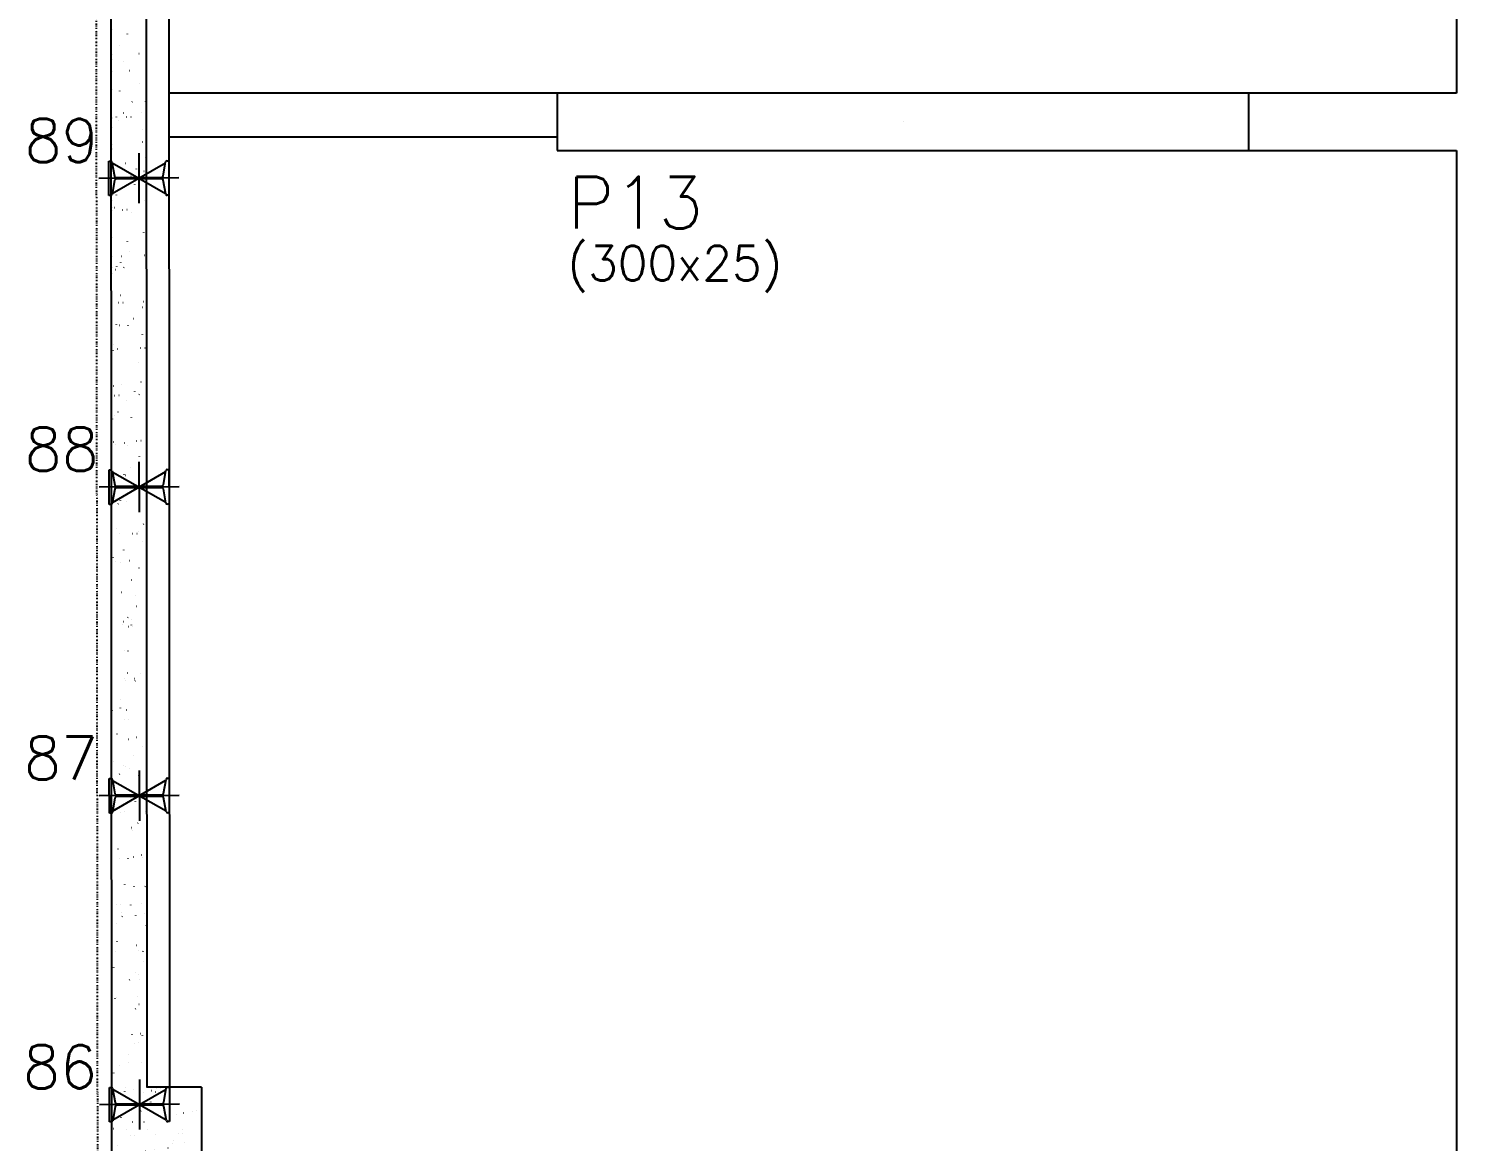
# Model space of a CAD drawing. Extents: x -40810 to 33675, y -2018 to 21213.
# Drawn here: x 23419 to 24039, y 139 to 622 of the extents above; entities that cross this region are included whole.
import ezdxf

# ---------------------------------------------------------------- set-up
doc = ezdxf.new("R2010")
doc.units = 0
doc.linetypes.add('ESTILO_TQS_0003', pattern=[1.5, 0.5, -0.4, 0.1, -0.5])
doc.layers.get('0').update_dxf_attribs({"color": 1, "lineweight": 9})
for name, color, linetype in [('1', 5, 'Continuous'), ('12', 3, 'Continuous'), ('19', 5, 'Continuous'), ('24', 5, 'ESTILO_TQS_0003'), ('242', 3, 'Continuous'), ('3', 2, 'Continuous'), ('49', 20, 'Continuous'), ('51', 6, 'Continuous'), ('52', 21, 'Continuous'), ('9', 3, 'Continuous')]:
    doc.layers.add(name, color=color, linetype=linetype)
doc.styles.get("Standard").update_dxf_attribs({"font": 'romans.shx', "width": 0.8})

# ---------------------------------------------------------------- blocks, each defined once
blk = doc.blocks.new('_H9EFD498501-008')
for p, q in [((191.437375, 685.660658), (191.437375, 685.660658)), ((191.437375, 681.891596), (191.437375, 681.891596)), ((191.437375, 681.891596), (191.437375, 681.891596)), ((191.437375, 681.891596), (191.437375, 681.891596)), ((191.664508, 685.670575), (191.739437, 685.673847)), ((196.880736, 685.103059), (196.890525, 685.177417)), ((200.506085, 686.056607), (200.581014, 686.059878)), ((204.868099, 684.869116), (204.941321, 684.885349)), ((208.529209, 685.680765), (208.602431, 685.696997)), ((210.1554, 685.013815), (210.201057, 685.073316)), ((210.621448, 686.498253), (210.696377, 686.501525)), ((212.494664, 686.580039), (212.569592, 686.583311)), ((221.33624, 686.966071), (221.411169, 686.969342)), ((203.900377, 676.862109), (203.946034, 676.921611)), ((208.14405, 680.617023), (208.153839, 680.691381)), ((219.304574, 675.350224), (219.314364, 675.424582)), ((222.431203, 675.872205), (222.504425, 675.888438)), ((226.092313, 676.683853), (226.165535, 676.700086)), ((228.132336, 676.816124), (228.177993, 676.875626)), ((191.437375, 669.001039), (191.437375, 669.001039)), ((192.043989, 669.135522), (192.117211, 669.151755)), ((195.392737, 673.800587), (195.402526, 673.874946)), ((197.759496, 668.859157), (197.805153, 668.918659)), ((200.156494, 671.982986), (200.202151, 672.042488)), ((205.223985, 672.057456), (205.297208, 672.073689)), ((191.437375, 665.556524), (191.437375, 665.556524)), ((191.437375, 665.556524), (191.437375, 665.556524)), ((191.437375, 665.556524), (191.437375, 665.556524)), ((199.333632, 665.901282), (199.408561, 665.904553)), ((201.206847, 665.983068), (201.281776, 665.98634)), ((206.553262, 668.533789), (206.563051, 668.608147)), ((210.048424, 666.3691), (210.123353, 666.372371)), ((217.640365, 662.709302), (217.650155, 662.78366)), ((218.13343, 663.785296), (218.179087, 663.844797)), ((220.163787, 666.810746), (220.238716, 666.814017)), ((221.877313, 668.664419), (221.92297, 668.72392)), ((222.037003, 666.892532), (222.111932, 666.895804)), ((222.787089, 663.060545), (222.860311, 663.076778)), ((191.437375, 660.62001), (191.437375, 660.62001)), ((191.504472, 660.707452), (191.550129, 660.766953)), ((193.801949, 661.717353), (193.811738, 661.791712)), ((205.945983, 659.326962), (206.019205, 659.343195)), ((209.607093, 660.13861), (209.680315, 660.154843)), ((215.736432, 660.661467), (215.782089, 660.720968)), ((228.903679, 658.223266), (228.913469, 658.297624)), ((191.437375, 656.110481), (191.437375, 656.110481)), ((191.437375, 656.110481), (191.437375, 656.110481)), ((191.437375, 656.110481), (191.437375, 656.110481)), ((204.889053, 655.892867), (204.898842, 655.967225)), ((209.481408, 652.509761), (209.527065, 652.569263)), ((216.152367, 651.40683), (216.162156, 651.481189)), ((223.509087, 650.33005), (223.582309, 650.346283)), ((227.170197, 651.141699), (227.243419, 651.157932)), ((191.437375, 645.452389), (191.437375, 645.452389)), ((191.437375, 645.452389), (191.437375, 645.452389)), ((192.13774, 649.076431), (192.147529, 649.15079)), ((198.760608, 645.772128), (198.835537, 645.7754)), ((203.340527, 644.50681), (203.386184, 644.566311)), ((203.401054, 644.590395), (203.410843, 644.664753)), ((205.737525, 647.630638), (205.783182, 647.69014)), ((206.30187, 646.515302), (206.375092, 646.531535)), ((208.875971, 646.213775), (208.9509, 646.217046)), ((210.749187, 646.295561), (210.824115, 646.298832)), ((219.590763, 646.681592), (219.665692, 646.684864)), ((227.312891, 646.140031), (227.322681, 646.21439)), ((227.458344, 644.312071), (227.504001, 644.371572)), ((229.706127, 647.123239), (229.781055, 647.12651)), ((191.437375, 643.756634), (191.437375, 643.756634)), ((191.437375, 643.219923), (191.437375, 643.219923)), ((193.121873, 643.593367), (193.195096, 643.6096)), ((214.561579, 639.323596), (214.571368, 639.397954)), ((223.714461, 639.432948), (223.760118, 639.492449)), ((197.085503, 636.355104), (197.13116, 636.414605)), ((201.810266, 632.507161), (201.820056, 632.581519)), ((207.023867, 633.784808), (207.097089, 633.801041)), ((210.684977, 634.596456), (210.758199, 634.612689)), ((221.317463, 636.309119), (221.36312, 636.36862)), ((223.864973, 637.518391), (223.938195, 637.534624)), ((225.648682, 633.499109), (225.658472, 633.573468)), ((191.437375, 630.329366), (191.437375, 630.329366)), ((191.437375, 630.329366), (191.437375, 630.329366)), ((191.437375, 630.329366), (191.437375, 630.329366)), ((191.437375, 628.99432), (191.437375, 628.99432)), ((191.437375, 628.99432), (191.437375, 628.99432)), ((191.437375, 628.99432), (191.437375, 628.99432)), ((193.341621, 631.475981), (193.387278, 631.535482)), ((197.588155, 625.616803), (197.663084, 625.620075)), ((199.46137, 625.69859), (199.536299, 625.701861)), ((208.302947, 626.084621), (208.377876, 626.087893)), ((212.89737, 626.682674), (212.907159, 626.757033)), ((215.062439, 628.157413), (215.108096, 628.216915)), ((218.41831, 626.526267), (218.493239, 626.529539)), ((220.291526, 626.608054), (220.366454, 626.611325)), ((228.248081, 625.599545), (228.321303, 625.615778)), ((229.133103, 626.994085), (229.208031, 626.997357)), ((191.437375, 625.348254), (191.437375, 625.348254)), ((191.437375, 625.348254), (191.437375, 625.348254)), ((191.437375, 625.348254), (191.437375, 625.348254)), ((200.146057, 619.866239), (200.155847, 619.940597)), ((207.379754, 620.973148), (207.452976, 620.989381)), ((208.921558, 620.154462), (208.967216, 620.213963)), ((211.318557, 623.27829), (211.364214, 623.337792)), ((224.160684, 622.196638), (224.170473, 622.270996)), ((224.586971, 624.787896), (224.660193, 624.804129)), ((191.437375, 617.438808), (191.437375, 617.438808)), ((194.199758, 618.051213), (194.27298, 618.067446)), ((211.409371, 615.380203), (211.419161, 615.454561)), ((229.295492, 615.0806), (229.34115, 615.140101)), ((198.658059, 608.563767), (198.667848, 608.638126)), ((198.922652, 607.123633), (198.968309, 607.183134)), ((202.666535, 612.002756), (202.712192, 612.062257)), ((208.101751, 608.242653), (208.174973, 608.258886)), ((211.762861, 609.054302), (211.836083, 609.070535)), ((222.569896, 610.113404), (222.579685, 610.187762)), ((224.942857, 611.976237), (225.01608, 611.99247)), ((226.898494, 611.956771), (226.944151, 612.016272)), ((191.437375, 605.24412), (191.437375, 605.24412)), ((191.437375, 605.24412), (191.437375, 605.24412)), ((191.437375, 604.54825), (191.437375, 604.54825)), ((191.437375, 604.54825), (191.437375, 604.54825)), ((191.437375, 604.54825), (191.437375, 604.54825)), ((196.525654, 603.999804), (196.571311, 604.059306)), ((197.015131, 605.48765), (197.09006, 605.490921)), ((207.130494, 605.929296), (207.205423, 605.932567)), ((209.00371, 606.011082), (209.078638, 606.014354)), ((209.818583, 603.296968), (209.828373, 603.371327)), ((217.845286, 606.397114), (217.920215, 606.400385)), ((220.643471, 603.805065), (220.689128, 603.864567)), ((227.96065, 606.83876), (228.035578, 606.842032)), ((229.833865, 606.920547), (229.908794, 606.923818)), ((191.437375, 597.368631), (191.437375, 597.368631)), ((191.437375, 597.368631), (191.437375, 597.368631)), ((197.067271, 596.480533), (197.07706, 596.554892)), ((208.457638, 595.430994), (208.53086, 595.447227)), ((214.50259, 595.802114), (214.548247, 595.861615)), ((216.899588, 598.925942), (216.945245, 598.985444)), ((220.905687, 597.472482), (220.915476, 597.54684)), ((225.664855, 599.245742), (225.738077, 599.261975)), ((229.325965, 600.057391), (229.399187, 600.073624)), ((191.437375, 591.657692), (191.437375, 591.657692)), ((191.437375, 591.657692), (191.437375, 591.657692)), ((191.437375, 591.657692), (191.437375, 591.657692)), ((191.616532, 591.69741), (191.689754, 591.713643)), ((195.277642, 592.509059), (195.350864, 592.525292)), ((208.154374, 590.656047), (208.164164, 590.730405)), ((191.437375, 585.139985), (191.437375, 585.139985)), ((191.437375, 585.139985), (191.437375, 585.139985)), ((191.437375, 585.139985), (191.437375, 585.139985)), ((195.403062, 583.839611), (195.412851, 583.91397)), ((195.842678, 585.332325), (195.917607, 585.335596)), ((197.715893, 585.414111), (197.790822, 585.417382)), ((204.503683, 582.771285), (204.54934, 582.830786)), ((206.55747, 585.800143), (206.632399, 585.803414)), ((208.247566, 587.650408), (208.293223, 587.709909)), ((209.179635, 582.700499), (209.252858, 582.716732)), ((212.840745, 583.512148), (212.913968, 583.528381)), ((216.672833, 586.241789), (216.747762, 586.24506)), ((218.546049, 586.323575), (218.620977, 586.326847)), ((219.417688, 586.17001), (219.427478, 586.244369)), ((226.020742, 586.434082), (226.093964, 586.450315)), ((227.387626, 586.709607), (227.462554, 586.712878)), ((191.437375, 578.767135), (191.437375, 578.767135)), ((191.437375, 578.767135), (191.437375, 578.767135)), ((191.972418, 578.885751), (192.045641, 578.901984)), ((202.106685, 579.647456), (202.152342, 579.706958)), ((206.666376, 579.353575), (206.676165, 579.427933)), ((226.224502, 579.452717), (226.270159, 579.512219)), ((193.915063, 572.53714), (193.924852, 572.611498)), ((195.851661, 571.495751), (195.897319, 571.555252)), ((209.535522, 569.88884), (209.608744, 569.905073)), ((217.8269, 574.086776), (217.83669, 574.161134)), ((220.083621, 571.449766), (220.129278, 571.509267)), ((222.480619, 574.573594), (222.526276, 574.633096)), ((226.742739, 573.703588), (226.815961, 573.719821)), ((191.437375, 565.876577), (191.437375, 565.876577)), ((191.437375, 565.876577), (191.437375, 565.876577)), ((191.437375, 565.876577), (191.437375, 565.876577)), ((191.437375, 565.742941), (191.437375, 565.742941)), ((191.437375, 565.742941), (191.437375, 565.742941)), ((191.437375, 565.742941), (191.437375, 565.742941)), ((191.437375, 565.03585), (191.437375, 565.03585)), ((191.437375, 565.03585), (191.437375, 565.03585)), ((192.107779, 566.616628), (192.153436, 566.676129)), ((192.694416, 566.155256), (192.767638, 566.171489)), ((195.269654, 565.203171), (195.344583, 565.206443)), ((196.355526, 566.966905), (196.428748, 566.983138)), ((205.075588, 567.270341), (205.085377, 567.344699)), ((205.385017, 565.644817), (205.459946, 565.648089)), ((207.258233, 565.726604), (207.333161, 565.729875)), ((216.099809, 566.112635), (216.174738, 566.115907)), ((226.215173, 566.554282), (226.290101, 566.557553)), ((228.088388, 566.636068), (228.163317, 566.63934)), ((228.914004, 568.262289), (228.923793, 568.336648)), ((192.324275, 560.453906), (192.334065, 560.528264)), ((210.084715, 558.418937), (210.130372, 558.478438)), ((213.828597, 563.29806), (213.874254, 563.357562)), ((213.91863, 557.969993), (213.991852, 557.986226)), ((216.162691, 561.445854), (216.172481, 561.520212)), ((227.098626, 560.891928), (227.171848, 560.908161)), ((191.437375, 553.717234), (191.437375, 553.717234)), ((191.437375, 553.717234), (191.437375, 553.717234)), ((191.437375, 552.986019), (191.437375, 552.986019)), ((191.437375, 552.986019), (191.437375, 552.986019)), ((193.050302, 553.343597), (193.123525, 553.35983)), ((203.411379, 554.629419), (203.421168, 554.703777)), ((207.687716, 555.295108), (207.733374, 555.35461)), ((210.25752, 557.158345), (210.330742, 557.174578)), ((227.426005, 556.959818), (227.435795, 557.034176)), ((194.097201, 545.047846), (194.17213, 545.051118)), ((195.970416, 545.129632), (196.045345, 545.132904)), ((201.432693, 547.143403), (201.47835, 547.202904)), ((204.811993, 545.515664), (204.886922, 545.518935)), ((214.674693, 550.143383), (214.684482, 550.217741)), ((214.927356, 545.95731), (215.002285, 545.960582)), ((216.800572, 546.039097), (216.8755, 546.042368)), ((225.642149, 546.425128), (225.717077, 546.4284)), ((225.664652, 547.097418), (225.710309, 547.156919)), ((227.820623, 548.161434), (227.893845, 548.177667)), ((228.061651, 550.221246), (228.107308, 550.280748)), ((191.437375, 544.931716), (191.437375, 544.931716)), ((191.437375, 544.931716), (191.437375, 544.931716)), ((191.437375, 544.931716), (191.437375, 544.931716)), ((191.437375, 540.095462), (191.437375, 540.095462)), ((191.437375, 540.095462), (191.437375, 540.095462)), ((191.437375, 540.095462), (191.437375, 540.095462)), ((193.7723, 540.613102), (193.845522, 540.629335)), ((195.291812, 539.140451), (195.337469, 539.199952)), ((197.43341, 541.424751), (197.506632, 541.440984)), ((197.68881, 542.26428), (197.734467, 542.323781)), ((201.92338, 543.326947), (201.93317, 543.401306)), ((210.613406, 544.346685), (210.686628, 544.362918)), ((219.409629, 538.945712), (219.455286, 539.005214)), ((225.835217, 544.876584), (225.845007, 544.950942)), ((191.437375, 534.117251), (191.437375, 534.117251)), ((191.437375, 534.117251), (191.437375, 534.117251)), ((213.083905, 538.060148), (213.093694, 538.134507)), ((215.665746, 534.066589), (215.711403, 534.126091)), ((228.17651, 535.349774), (228.249732, 535.366007)), ((191.437375, 527.204904), (191.437375, 527.204904)), ((191.437375, 527.204904), (191.437375, 527.204904)), ((194.128187, 527.801443), (194.201409, 527.817675)), ((200.332592, 531.243713), (200.342382, 531.318072)), ((211.335404, 531.616191), (211.408626, 531.632424)), ((213.268748, 530.94276), (213.314405, 531.002262)), ((214.996514, 532.427839), (215.069736, 532.444072)), ((224.171008, 532.235662), (224.180798, 532.31002)), ((191.437375, 524.827581), (191.437375, 524.827581)), ((191.437375, 524.827581), (191.437375, 524.827581)), ((193.524177, 524.918693), (193.599106, 524.921964)), ((203.63954, 525.360339), (203.714469, 525.36361)), ((205.512756, 525.442125), (205.587684, 525.445397)), ((207.013724, 522.791055), (207.059381, 522.850556)), ((211.419696, 525.419226), (211.429485, 525.493585)), ((214.354332, 525.828157), (214.429261, 525.831428)), ((222.68301, 520.93319), (222.692799, 521.007549)), ((224.469696, 526.269803), (224.544624, 526.273075)), ((226.342911, 526.35159), (226.41784, 526.354861)), ((228.898507, 522.619279), (228.97173, 522.635512)), ((191.437375, 514.314346), (191.437375, 514.314346)), ((191.437375, 514.314346), (191.437375, 514.314346)), ((191.437375, 514.314346), (191.437375, 514.314346)), ((194.850184, 515.070948), (194.923406, 515.087181)), ((198.511294, 515.882596), (198.584516, 515.898829)), ((198.668383, 518.602791), (198.678173, 518.67715)), ((200.872843, 514.788103), (200.9185, 514.847604)), ((203.269841, 517.911932), (203.315498, 517.971433)), ((209.931697, 514.116755), (209.941487, 514.191113)), ((211.69129, 518.804531), (211.764513, 518.820764)), ((224.99066, 514.593364), (225.036317, 514.652866)), ((221.092222, 508.849956), (221.102011, 508.924314)), ((221.246777, 509.714241), (221.292434, 509.773743)), ((229.254394, 509.80762), (229.327616, 509.823853)), ((191.437375, 504.723446), (191.437375, 504.723446)), ((191.437375, 504.723446), (191.437375, 504.723446)), ((191.437375, 504.723446), (191.437375, 504.723446)), ((191.437375, 502.491562), (191.437375, 502.491562)), ((192.351724, 504.763368), (192.426653, 504.766639)), ((194.224939, 504.845154), (194.299868, 504.848425)), ((194.61782, 506.636397), (194.663477, 506.695899)), ((195.206071, 502.259288), (195.279293, 502.275521)), ((197.180385, 507.30032), (197.190174, 507.374678)), ((203.066516, 505.231186), (203.141445, 505.234457)), ((208.340909, 502.033521), (208.350699, 502.107879)), ((212.413288, 506.074036), (212.48651, 506.090269)), ((213.181879, 505.672832), (213.256808, 505.676103)), ((215.055095, 505.754618), (215.130023, 505.75789)), ((216.074398, 506.885685), (216.14762, 506.901918)), ((218.849779, 506.590412), (218.895436, 506.649914)), ((223.896672, 506.14065), (223.9716, 506.143921)), ((191.437375, 501.423789), (191.437375, 501.423789)), ((191.437375, 501.423789), (191.437375, 501.423789)), ((212.594755, 498.438707), (212.640413, 498.498208)), ((219.428013, 496.209034), (219.437802, 496.283392)), ((229.976392, 497.077125), (230.049614, 497.093358)), ((195.589597, 495.217086), (195.599386, 495.291444)), ((195.928068, 489.528794), (196.001291, 489.545027)), ((199.589178, 490.340442), (199.662401, 490.356675)), ((206.453875, 490.435755), (206.499532, 490.495256)), ((206.6767, 489.392599), (206.68649, 489.466957)), ((208.850873, 493.559584), (208.89653, 493.619085)), ((212.769174, 493.262377), (212.842397, 493.27861)), ((191.437375, 488.533231), (191.437375, 488.533231)), ((191.437375, 488.533231), (191.437375, 488.533231)), ((191.437375, 488.533231), (191.437375, 488.533231)), ((191.437375, 484.619312), (191.437375, 484.619312)), ((191.437375, 484.619312), (191.437375, 484.619312)), ((191.7787, 484.634214), (191.853628, 484.637486)), ((201.894063, 485.07586), (201.968992, 485.079132)), ((203.767279, 485.157647), (203.842207, 485.160918)), ((212.608855, 485.543678), (212.683784, 485.54695)), ((217.940014, 484.906563), (217.949804, 484.980921)), ((222.724219, 485.985325), (222.799147, 485.988596)), ((224.597434, 486.067111), (224.672363, 486.070382)), ((226.827809, 485.361893), (226.873466, 485.421395)), ((193.925388, 482.576164), (193.935177, 482.650522)), ((196.454968, 477.404926), (196.500625, 477.464428)), ((200.198851, 482.284049), (200.244508, 482.343551)), ((205.188702, 478.090127), (205.198491, 478.164486)), ((213.491172, 480.531882), (213.564394, 480.548115)), ((217.152282, 481.343531), (217.225504, 481.359764)), ((224.43081, 482.238064), (224.476468, 482.297566)), ((229.100539, 479.639764), (229.110328, 479.714122)), ((191.437375, 475.642673), (191.437375, 475.642673)), ((191.437375, 475.642673), (191.437375, 475.642673)), ((191.437375, 470.865872), (191.437375, 470.865872)), ((191.437375, 470.865872), (191.437375, 470.865872)), ((192.437389, 471.273692), (192.447179, 471.34805)), ((194.05797, 474.281097), (194.103627, 474.340599)), ((196.283955, 476.717134), (196.357177, 476.733367)), ((216.349226, 472.823328), (216.359016, 472.897687)), ((218.175787, 474.086359), (218.221444, 474.14586)), ((191.437375, 464.515177), (191.437375, 464.515177)), ((192.479462, 464.560675), (192.554391, 464.563947)), ((200.667063, 464.798288), (200.740285, 464.814521)), ((201.321039, 464.946707), (201.395968, 464.949978)), ((203.597914, 466.006893), (203.607703, 466.081252)), ((211.436402, 465.388353), (211.511331, 465.391625)), ((212.034906, 466.083407), (212.080563, 466.142908)), ((213.309618, 465.47014), (213.384546, 465.473411)), ((213.847059, 467.720223), (213.920281, 467.736456)), ((214.431904, 469.207236), (214.477561, 469.266737)), ((222.151194, 465.856171), (222.226123, 465.859443)), ((227.43633, 466.998842), (227.446119, 467.0732)), ((191.437375, 463.677834), (191.437375, 463.677834)), ((191.437375, 463.677834), (191.437375, 463.677834)), ((191.437375, 463.677834), (191.437375, 463.677834)), ((191.437375, 462.752116), (191.437375, 462.752116)), ((191.437375, 462.752116), (191.437375, 462.752116)), ((191.437375, 462.752116), (191.437375, 462.752116)), ((197.005953, 463.986639), (197.079175, 464.002872)), ((214.685017, 460.182406), (214.694807, 460.256765)), ((201.933705, 453.365971), (201.943494, 453.44033)), ((202.035999, 453.052578), (202.081656, 453.11208)), ((205.779882, 457.931701), (205.825539, 457.991203)), ((214.569056, 454.989728), (214.642278, 455.005961)), ((218.230166, 455.801377), (218.303388, 455.81761)), ((225.948331, 455.69637), (225.958121, 455.770729)), ((230.011842, 457.885716), (230.057499, 457.945218)), ((191.437375, 449.861558), (191.437375, 449.861558)), ((191.437375, 449.861558), (191.437375, 449.861558)), ((197.361839, 451.17498), (197.435061, 451.191213)), ((199.639001, 449.92875), (199.684658, 449.988251)), ((213.197019, 448.879935), (213.206808, 448.954293)), ((223.756818, 449.734011), (223.802475, 449.793512)), ((191.437375, 444.411042), (191.437375, 444.411042)), ((191.437375, 444.411042), (191.437375, 444.411042)), ((191.437375, 444.411042), (191.437375, 444.411042)), ((193.383978, 441.777044), (193.429635, 441.836545)), ((200.148586, 444.791382), (200.223515, 444.794653)), ((200.445706, 442.0635), (200.455496, 442.137858)), ((202.021802, 444.873168), (202.09673, 444.87644)), ((210.863378, 445.2592), (210.938307, 445.262471)), ((214.924943, 442.178069), (214.998165, 442.194302)), ((217.615937, 441.731059), (217.661594, 441.79056)), ((220.012935, 444.854888), (220.058592, 444.914389)), ((220.978742, 445.700846), (221.05367, 445.704118)), ((222.851957, 445.782632), (222.926886, 445.785904)), ((224.357543, 443.613136), (224.367333, 443.687494)), ((191.437375, 439.240183), (191.437375, 439.240183)), ((191.437375, 436.971), (191.437375, 436.971)), ((191.437375, 436.971), (191.437375, 436.971)), ((191.437375, 436.971), (191.437375, 436.971)), ((198.083837, 438.444485), (198.157059, 438.460718)), ((201.744947, 439.256134), (201.818169, 439.272367)), ((211.360914, 433.579353), (211.406571, 433.638855)), ((211.606231, 436.796701), (211.61602, 436.871059)), ((198.854918, 429.980266), (198.864708, 430.054624)), ((207.617031, 428.70023), (207.662688, 428.759732)), ((215.64694, 429.447574), (215.720163, 429.463807)), ((219.30805, 430.259222), (219.381273, 430.275455)), ((222.693334, 430.972214), (222.703124, 431.046572)), ((191.437375, 424.306908), (191.437375, 424.306908)), ((191.437375, 424.306908), (191.437375, 424.306908)), ((191.437375, 424.080443), (191.437375, 424.080443)), ((191.437375, 424.080443), (191.437375, 424.080443)), ((198.439723, 425.632826), (198.512945, 425.649059)), ((199.575562, 424.662228), (199.650491, 424.6655)), ((205.220033, 425.576402), (205.26569, 425.635903)), ((209.690925, 425.103875), (209.765854, 425.107146)), ((209.942022, 424.155779), (209.951811, 424.230137)), ((211.564141, 425.185661), (211.639069, 425.188933)), ((220.405717, 425.571693), (220.480646, 425.574964)), ((229.337849, 425.381663), (229.383507, 425.441164)), ((197.497537, 419.669931), (197.497537, 419.669931)), ((197.497537, 419.669931), (197.497537, 419.669931)), ((199.869303, 418.603195), (199.869303, 418.603195)), ((199.869303, 418.603195), (199.869303, 418.603195)), ((216.002827, 416.635914), (216.076049, 416.652147)), ((221.205336, 419.669743), (221.215125, 419.744101)), ((223.196969, 417.378711), (223.242626, 417.438212)), ((225.593967, 420.50254), (225.639624, 420.562041)), ((208.125946, 414.889652), (208.125946, 414.889652)), ((208.125946, 414.889652), (208.125946, 414.889652)), ((208.688786, 414.636506), (208.688786, 414.636506)), ((217.910305, 410.488996), (217.910305, 410.488996)), ((217.910305, 410.488996), (217.910305, 410.488996)), ((219.880035, 409.603082), (219.880035, 409.603082)), ((219.880035, 409.603082), (219.880035, 409.603082)), ((219.880035, 409.603082), (219.880035, 409.603082)), ((227.323779, 406.255151), (227.323779, 406.255151)), ((227.323779, 406.255151), (227.323779, 406.255151)), ((228.307807, 405.812571), (228.307807, 405.812571)), ((228.307807, 405.812571), (228.307807, 405.812571)), ((229.948057, 405.884185), (230.022985, 405.887457))]:
    blk.add_line(p, q)
blk = doc.blocks.new('_H9EFD498501-009')
for p, q in [((191.437375, 1145.951673), (191.437375, 1145.951673)), ((191.437375, 1145.951673), (191.437375, 1145.951673)), ((198.038111, 1144.091198), (198.047901, 1144.165557)), ((191.437375, 1135.005354), (191.437375, 1135.005354)), ((194.560334, 1139.075273), (194.605991, 1139.134775)), ((203.029288, 1135.63098), (203.10251, 1135.647213)), ((191.437375, 1133.061115), (191.437375, 1133.061115)), ((191.437375, 1133.061115), (191.437375, 1133.061115)), ((191.437375, 1133.061115), (191.437375, 1133.061115)), ((191.437375, 1127.951621), (191.437375, 1127.951621)), ((191.437375, 1127.951621), (191.437375, 1127.951621)), ((196.447323, 1132.007964), (196.457113, 1132.082322)), ((198.876177, 1128.276406), (198.951106, 1128.279678)), ((203.385174, 1122.819321), (203.458396, 1122.835554)), ((191.437375, 1120.170558), (191.437375, 1120.170558)), ((191.437375, 1120.170558), (191.437375, 1120.170558)), ((194.783114, 1119.367042), (194.792904, 1119.4414)), ((206.046428, 1114.881006), (206.056218, 1114.955364)), ((196.397483, 1109.843802), (196.44314, 1109.903304)), ((200.141366, 1114.722925), (200.187023, 1114.782427)), ((204.107172, 1110.088826), (204.180394, 1110.105059)), ((191.437375, 1107.847487), (191.437375, 1107.847487)), ((191.437375, 1107.847487), (191.437375, 1107.847487)), ((191.437375, 1107.847487), (191.437375, 1107.847487)), ((191.437375, 1107.28), (191.437375, 1107.28)), ((191.437375, 1107.28), (191.437375, 1107.28)), ((191.437375, 1107.28), (191.437375, 1107.28)), ((191.437375, 1103.379664), (191.437375, 1103.379664)), ((191.437375, 1103.379664), (191.437375, 1103.379664)), ((193.295116, 1108.064571), (193.304905, 1108.138929)), ((194.000485, 1106.719973), (194.046142, 1106.779475)), ((197.703724, 1108.121081), (197.778653, 1108.124353)), ((199.576939, 1108.202868), (199.651868, 1108.206139)), ((204.45564, 1102.797772), (204.46543, 1102.87213)), ((204.463058, 1097.277167), (204.536281, 1097.2934)), ((191.437375, 1094.389442), (191.437375, 1094.389442)), ((191.437375, 1094.389442), (191.437375, 1094.389442)), ((191.437375, 1093.953633), (191.437375, 1093.953633)), ((191.437375, 1093.953633), (191.437375, 1093.953633)), ((191.704328, 1095.981336), (191.714117, 1096.055695)), ((202.791431, 1090.15685), (202.801221, 1090.231208)), ((205.722397, 1090.370577), (205.768054, 1090.430079)), ((191.437375, 1087.743352), (191.437375, 1087.743352)), ((191.437375, 1087.743352), (191.437375, 1087.743352)), ((197.1307, 1087.991928), (197.205629, 1087.995199)), ((201.978514, 1085.491454), (202.024171, 1085.550956)), ((205.185056, 1084.546672), (205.258278, 1084.562905)), ((191.437375, 1081.498885), (191.437375, 1081.498885)), ((191.437375, 1081.498885), (191.437375, 1081.498885)), ((191.437375, 1081.498885), (191.437375, 1081.498885)), ((199.581516, 1082.367625), (199.627173, 1082.427127)), ((201.303433, 1078.854378), (201.313222, 1078.928737)), ((191.437375, 1071.753975), (191.437375, 1071.753975)), ((193.326492, 1074.21592), (193.372149, 1074.275421)), ((205.540943, 1071.735012), (205.614165, 1071.751245)), ((191.437375, 1068.608327), (191.437375, 1068.608327)), ((191.437375, 1067.639217), (191.437375, 1067.639217)), ((191.437375, 1067.639217), (191.437375, 1067.639217)), ((191.437375, 1067.639217), (191.437375, 1067.639217)), ((192.360947, 1068.813078), (192.434169, 1068.829311)), ((195.958247, 1067.836603), (196.033176, 1067.839874)), ((197.831462, 1067.918389), (197.906391, 1067.921661)), ((199.712645, 1066.771144), (199.722434, 1066.845502)), ((191.437375, 1055.717769), (191.437375, 1055.717769)), ((191.437375, 1055.717769), (191.437375, 1055.717769)), ((191.437375, 1055.717769), (191.437375, 1055.717769)), ((198.048436, 1054.130222), (198.058225, 1054.20458)), ((205.162547, 1058.015278), (205.208204, 1058.074779)), ((191.437375, 1047.535083), (191.437375, 1047.535083)), ((191.437375, 1047.535083), (191.437375, 1047.535083)), ((195.385223, 1047.707449), (195.460152, 1047.710721)), ((198.907524, 1049.863572), (198.953181, 1049.923073)), ((205.500586, 1048.149096), (205.575515, 1048.152367)), ((191.437375, 1042.827212), (191.437375, 1042.827212)), ((192.766643, 1041.86062), (192.8123, 1041.920122)), ((193.438831, 1043.270923), (193.512053, 1043.287156)), ((195.163641, 1044.984449), (195.209298, 1045.04395)), ((196.560437, 1042.827751), (196.570227, 1042.902109)), ((191.437375, 1040.128285), (191.437375, 1040.128285)), ((191.437375, 1040.128285), (191.437375, 1040.128285)), ((191.437375, 1029.936654), (191.437375, 1029.936654)), ((191.437375, 1029.936654), (191.437375, 1029.936654)), ((191.437375, 1029.936654), (191.437375, 1029.936654)), ((194.969649, 1030.744516), (194.979439, 1030.818875)), ((191.437375, 1027.430948), (191.437375, 1027.430948)), ((191.437375, 1027.430948), (191.437375, 1027.430948)), ((191.437375, 1027.430948), (191.437375, 1027.430948)), ((194.21277, 1027.552124), (194.287699, 1027.555396)), ((196.085985, 1027.633911), (196.160914, 1027.637182)), ((204.488555, 1025.511224), (204.534212, 1025.570725)), ((204.927562, 1028.019942), (205.002491, 1028.023214)), ((206.056753, 1024.92003), (206.066542, 1024.994388)), ((191.437375, 1017.046096), (191.437375, 1017.046096)), ((193.30544, 1018.103594), (193.31523, 1018.177953)), ((194.516715, 1017.728769), (194.589937, 1017.745002)), ((198.347674, 1017.508272), (198.393331, 1017.567774)), ((200.744672, 1020.632101), (200.790329, 1020.691602)), ((204.568754, 1013.617558), (204.578544, 1013.691917)), ((191.437375, 1008.502596), (191.437375, 1008.502596)), ((191.437375, 1007.326813), (191.437375, 1007.326813)), ((191.437375, 1007.326813), (191.437375, 1007.326813)), ((191.437375, 1004.155538), (191.437375, 1004.155538)), ((191.437375, 1004.155538), (191.437375, 1004.155538)), ((191.437375, 1004.155538), (191.437375, 1004.155538)), ((191.437375, 1003.914233), (191.437375, 1003.914233)), ((191.437375, 1003.914233), (191.437375, 1003.914233)), ((191.437375, 1003.914233), (191.437375, 1003.914233)), ((191.817442, 1006.801123), (191.827231, 1006.875481)), ((192.09265, 1009.356567), (192.138308, 1009.416068)), ((193.639746, 1007.422971), (193.714675, 1007.426242)), ((203.755109, 1007.864617), (203.830038, 1007.867889)), ((205.628325, 1007.946404), (205.703253, 1007.949675)), ((202.977966, 1001.534324), (202.987756, 1001.608682)), ((191.437375, 991.264981), (191.437375, 991.264981)), ((191.437375, 991.264981), (191.437375, 991.264981)), ((191.437375, 991.264981), (191.437375, 991.264981)), ((191.933489, 991.374967), (192.006711, 991.391199)), ((195.594599, 992.186615), (195.667821, 992.202848)), ((203.928705, 993.155924), (203.974363, 993.215426)), ((191.437375, 987.222679), (191.437375, 987.222679)), ((191.437375, 987.222679), (191.437375, 987.222679)), ((191.437375, 987.222679), (191.437375, 987.222679)), ((192.467293, 987.267646), (192.542222, 987.270917)), ((194.340508, 987.349432), (194.415437, 987.352704)), ((197.673682, 985.004219), (197.719339, 985.06372)), ((201.313757, 988.893402), (201.323547, 988.96776)), ((203.182085, 987.735464), (203.257014, 987.738735)), ((192.289376, 978.563307), (192.362598, 978.57954)), ((193.929799, 980.125096), (193.975456, 980.184597)), ((191.437375, 978.374423), (191.437375, 978.374423)), ((191.437375, 978.374423), (191.437375, 978.374423)), ((191.437375, 976.876906), (191.437375, 976.876906)), ((191.437375, 976.876906), (191.437375, 976.876906)), ((191.532801, 977.001267), (191.578458, 977.060768)), ((199.825759, 977.590931), (199.835548, 977.665289)), ((191.437375, 967.118544), (191.437375, 967.118544)), ((191.437375, 967.118544), (191.437375, 967.118544)), ((191.894269, 967.138492), (191.969197, 967.141764)), ((196.672483, 966.644461), (196.745705, 966.660694)), ((202.009632, 967.580139), (202.084561, 967.58341)), ((203.882848, 967.661925), (203.957776, 967.665196)), ((191.437375, 965.483865), (191.437375, 965.483865)), ((191.437375, 965.483865), (191.437375, 965.483865)), ((191.437375, 965.483865), (191.437375, 965.483865)), ((193.011373, 965.832812), (193.084595, 965.849045)), ((198.234971, 965.507696), (198.24476, 965.582055)), ((203.254713, 960.651871), (203.30037, 960.711372)), ((199.51083, 955.772748), (199.556487, 955.832249)), ((191.437375, 952.593308), (191.437375, 952.593308)), ((191.437375, 952.593308), (191.437375, 952.593308)), ((193.36726, 953.021153), (193.440482, 953.037386)), ((196.570762, 952.866774), (196.580551, 952.941133)), ((197.113832, 952.648919), (197.159489, 952.70842)), ((191.437375, 947.014409), (191.437375, 947.014409)), ((191.437375, 945.251216), (191.437375, 945.251216)), ((191.437375, 945.251216), (191.437375, 945.251216)), ((192.595031, 947.064954), (192.66996, 947.068225)), ((195.082763, 941.564303), (195.092553, 941.638661)), ((201.436608, 947.450985), (201.511537, 947.454257)), ((191.437375, 939.70275), (191.437375, 939.70275)), ((191.437375, 939.70275), (191.437375, 939.70275)), ((191.437375, 939.70275), (191.437375, 939.70275)), ((194.089257, 940.290658), (194.162479, 940.306891)), ((197.750367, 941.102307), (197.823589, 941.11854)), ((206.243288, 936.297504), (206.253077, 936.371862)), ((193.491975, 929.481069), (193.501765, 929.555427)), ((205.091862, 931.4204), (205.137519, 931.479901)), ((191.437375, 926.910275), (191.437375, 926.910275)), ((191.437375, 926.910275), (191.437375, 926.910275)), ((191.437375, 926.910275), (191.437375, 926.910275)), ((191.437375, 926.812192), (191.437375, 926.812192)), ((191.437375, 926.812192), (191.437375, 926.812192)), ((194.445144, 927.478999), (194.518366, 927.495232)), ((200.264155, 927.29566), (200.339084, 927.298932)), ((202.13737, 927.377446), (202.212299, 927.380718)), ((202.694863, 928.296571), (202.740521, 928.356072)), ((204.579079, 923.656582), (204.588868, 923.73094)), ((191.827766, 916.840147), (191.837556, 916.914505)), ((196.43984, 920.144865), (196.485497, 920.204367)), ((191.437375, 913.921635), (191.437375, 913.921635)), ((191.437375, 913.921635), (191.437375, 913.921635)), ((191.437375, 913.921635), (191.437375, 913.921635)), ((191.437375, 913.874833), (191.437375, 913.874833)), ((191.437375, 913.625527), (191.437375, 913.625527)), ((191.437375, 913.625527), (191.437375, 913.625527)), ((191.437375, 913.625527), (191.437375, 913.625527)), ((192.695957, 915.265742), (192.741614, 915.325244)), ((195.167141, 914.748504), (195.240364, 914.764737)), ((198.828251, 915.560152), (198.901474, 915.576385)), ((203.09108, 912.354111), (203.10087, 912.428469)), ((191.437375, 906.80614), (191.437375, 906.80614)), ((191.437375, 906.80614), (191.437375, 906.80614)), ((199.691131, 907.166507), (199.76606, 907.169778)), ((191.437375, 901.031077), (191.437375, 901.031077)), ((191.437375, 901.031077), (191.437375, 901.031077)), ((195.523028, 901.936844), (195.59625, 901.953077)), ((201.500292, 900.270876), (201.510082, 900.345235)), ((202.020871, 895.792517), (202.066528, 895.852019)), ((191.437375, 888.140519), (191.437375, 888.140519)), ((191.437375, 888.140519), (191.437375, 888.140519)), ((191.437375, 888.140519), (191.437375, 888.140519)), ((191.437375, 886.702005), (191.437375, 886.702005)), ((191.437375, 886.702005), (191.437375, 886.702005)), ((191.437375, 886.702005), (191.437375, 886.702005)), ((195.87999, 887.789565), (195.925647, 887.849067)), ((196.245026, 889.20635), (196.318248, 889.222583)), ((198.276988, 890.913394), (198.322645, 890.972896)), ((198.518678, 887.011182), (198.593607, 887.014453)), ((199.836083, 887.629954), (199.845873, 887.704313)), ((199.906136, 890.017998), (199.979358, 890.034231)), ((200.391893, 887.092968), (200.466822, 887.096239)), ((191.437375, 881.999837), (191.437375, 881.999837)), ((191.437375, 881.999837), (191.437375, 881.999837)), ((191.437375, 875.249962), (191.437375, 875.249962)), ((191.437375, 875.249962), (191.437375, 875.249962)), ((196.600912, 876.39469), (196.674134, 876.410923)), ((198.348085, 876.327483), (198.357874, 876.401841)), ((191.437375, 866.597871), (191.437375, 866.597871)), ((191.437375, 866.597871), (191.437375, 866.597871)), ((191.437375, 862.359404), (191.437375, 862.359404)), ((191.437375, 862.359404), (191.437375, 862.359404)), ((191.437375, 862.359404), (191.437375, 862.359404)), ((196.757297, 864.244249), (196.767086, 864.318607)), ((197.32291, 863.664195), (197.396132, 863.680428)), ((197.945654, 866.882028), (198.020583, 866.8853)), ((200.98402, 864.475844), (201.057242, 864.492077)), ((201.461022, 863.437217), (201.506679, 863.496719)), ((203.85802, 866.561046), (203.903677, 866.620548)), ((195.205998, 855.285512), (195.251655, 855.345013)), ((191.437375, 850.374148), (191.437375, 850.374148)), ((191.437375, 850.374148), (191.437375, 850.374148)), ((191.437375, 850.374148), (191.437375, 850.374148)), ((191.437375, 849.468846), (191.437375, 849.468846)), ((191.437375, 849.468846), (191.437375, 849.468846)), ((191.462115, 850.406389), (191.507772, 850.46589)), ((195.093088, 851.603327), (195.102877, 851.677685)), ((197.678796, 850.852536), (197.752018, 850.868769)), ((191.437375, 846.493736), (191.437375, 846.493736)), ((191.437375, 846.493736), (191.437375, 846.493736)), ((191.437375, 846.493736), (191.437375, 846.493736)), ((196.773201, 846.726703), (196.84813, 846.729974)), ((198.646416, 846.808489), (198.721345, 846.811761)), ((191.437375, 836.578289), (191.437375, 836.578289)), ((191.437375, 836.578289), (191.437375, 836.578289)), ((191.437375, 836.578289), (191.437375, 836.578289)), ((193.605089, 840.300855), (193.614879, 840.375214)), ((198.400794, 838.122041), (198.474016, 838.138274)), ((202.061904, 838.93369), (202.135126, 838.949923)), ((200.787029, 830.933164), (200.832686, 830.992665)), ((204.765614, 835.034056), (204.775403, 835.108415)), ((191.437375, 826.389601), (191.437375, 826.389601)), ((191.437375, 826.389601), (191.437375, 826.389601)), ((191.437375, 823.835433), (191.437375, 823.835433)), ((191.437375, 823.835433), (191.437375, 823.835433)), ((192.014301, 828.217621), (192.024091, 828.291979)), ((196.200177, 826.59755), (196.275106, 826.600821)), ((197.043146, 826.054041), (197.088804, 826.113542)), ((198.75668, 825.310382), (198.829903, 825.326615)), ((206.31554, 827.039196), (206.345897, 827.040521)), ((191.437375, 823.687731), (191.437375, 823.687731)), ((191.437375, 823.687731), (191.437375, 823.687731)), ((191.437375, 818.748458), (191.437375, 818.748458)), ((191.437375, 818.748458), (191.437375, 818.748458)), ((194.646148, 822.930212), (194.691805, 822.989714)), ((203.101405, 822.393134), (203.111194, 822.467493)), ((199.478678, 812.579887), (199.5519, 812.59612)), ((203.139788, 813.391536), (203.21301, 813.407769)), ((191.437375, 810.797173), (191.437375, 810.797173)), ((191.437375, 810.797173), (191.437375, 810.797173)), ((191.437375, 810.797173), (191.437375, 810.797173)), ((191.437375, 806.285466), (191.437375, 806.285466)), ((191.437375, 806.285466), (191.437375, 806.285466)), ((191.437375, 806.285466), (191.437375, 806.285466)), ((195.027724, 806.442224), (195.102653, 806.445496)), ((196.900939, 806.524011), (196.975868, 806.527282)), ((201.613406, 811.090663), (201.623196, 811.165021)), ((205.742516, 806.910042), (205.817445, 806.913314)), ((199.834565, 799.768227), (199.907787, 799.78446)), ((200.022618, 799.007429), (200.032408, 799.081787)), ((202.624178, 801.701693), (202.669835, 801.761194)), ((191.437375, 797.906615), (191.437375, 797.906615)), ((191.437375, 797.906615), (191.437375, 797.906615)), ((200.22718, 798.577864), (200.272837, 798.637366)), ((191.437375, 787.122768), (191.437375, 787.122768)), ((193.972156, 790.426159), (194.017813, 790.48566)), ((200.556562, 787.037733), (200.629784, 787.053966)), ((204.217672, 787.849381), (204.290894, 787.865614)), ((204.570063, 786.754717), (204.644992, 786.757989)), ((191.437375, 786.181332), (191.437375, 786.181332)), ((191.437375, 786.181332), (191.437375, 786.181332)), ((191.437375, 785.016058), (191.437375, 785.016058)), ((191.437375, 785.016058), (191.437375, 785.016058)), ((191.437375, 785.016058), (191.437375, 785.016058)), ((194.4547, 786.313071), (194.529629, 786.316342)), ((198.358409, 786.366507), (198.368199, 786.440865)), ((196.870411, 775.064035), (196.8802, 775.138394)), ((200.912449, 774.226073), (200.985671, 774.242306)), ((205.808211, 774.225516), (205.853868, 774.285018)), ((191.437375, 772.1255), (191.437375, 772.1255)), ((191.437375, 772.1255), (191.437375, 772.1255)), ((191.437375, 766.077197), (191.437375, 766.077197)), ((191.437375, 766.077197), (191.437375, 766.077197)), ((191.437375, 766.077197), (191.437375, 766.077197)), ((193.282247, 766.157746), (193.357176, 766.161017)), ((195.155462, 766.239532), (195.230391, 766.242804)), ((195.279623, 762.980801), (195.289412, 763.055159)), ((199.553187, 766.073811), (199.598844, 766.133312)), ((203.997039, 766.625564), (204.071968, 766.628835)), ((205.295556, 762.307227), (205.368779, 762.32346)), ((191.437375, 759.234942), (191.437375, 759.234942)), ((191.437375, 759.234942), (191.437375, 759.234942)), ((191.437375, 759.234942), (191.437375, 759.234942)), ((193.412306, 758.070859), (193.457963, 758.13036)), ((195.809304, 761.194688), (195.854962, 761.254189)), ((201.634446, 761.495579), (201.707669, 761.511812)), ((206.366727, 757.156314), (206.376516, 757.230673)), ((191.437375, 755.497079), (191.437375, 755.497079)), ((191.437375, 755.497079), (191.437375, 755.497079)), ((193.615414, 750.339879), (193.625203, 750.414237)), ((191.437375, 746.344385), (191.437375, 746.344385)), ((191.437375, 746.344385), (191.437375, 746.344385)), ((191.437375, 745.973062), (191.437375, 745.973062)), ((191.437375, 745.973062), (191.437375, 745.973062)), ((192.709223, 746.028592), (192.784152, 746.031864)), ((201.990333, 748.683919), (202.063555, 748.700152)), ((202.824586, 746.470239), (202.899515, 746.47351)), ((204.697802, 746.552025), (204.77273, 746.555297)), ((204.878728, 745.853843), (204.888517, 745.928201)), ((192.127415, 739.037408), (192.137205, 739.111766)), ((205.134219, 741.721463), (205.179876, 741.780964)), ((191.437375, 733.796034), (191.437375, 733.796034)), ((191.437375, 733.796034), (191.437375, 733.796034)), ((191.437375, 733.796034), (191.437375, 733.796034)), ((191.437375, 733.453827), (191.437375, 733.453827)), ((191.437375, 733.453827), (191.437375, 733.453827)), ((191.437375, 733.453827), (191.437375, 733.453827)), ((198.993338, 733.718511), (199.038995, 733.778012)), ((201.390336, 736.84234), (201.435993, 736.901841)), ((202.71233, 735.953424), (202.785553, 735.969657)), ((203.28794, 733.770609), (203.297729, 733.844967)), ((206.373441, 736.765073), (206.402925, 736.771609)), ((191.437375, 725.868928), (191.437375, 725.868928)), ((191.437375, 725.868928), (191.437375, 725.868928)), ((191.437375, 725.868928), (191.437375, 725.868928)), ((191.53677, 725.873267), (191.611699, 725.876539)), ((192.738314, 725.566805), (192.783971, 725.626307)), ((193.409985, 725.955054), (193.484914, 725.958325)), ((202.251562, 726.341085), (202.326491, 726.344357)), ((191.437375, 723.871389), (191.437375, 723.871389)), ((191.437375, 720.563269), (191.437375, 720.563269)), ((191.437375, 720.563269), (191.437375, 720.563269)), ((201.623731, 721.129687), (201.633521, 721.204045)), ((203.068217, 723.141765), (203.141439, 723.157998)), ((191.437375, 707.672712), (191.437375, 707.672712)), ((191.437375, 707.672712), (191.437375, 707.672712)), ((191.437375, 707.672712), (191.437375, 707.672712)), ((200.135732, 709.827215), (200.145522, 709.901574)), ((201.079109, 706.18576), (201.154038, 706.189032)), ((202.952325, 706.267547), (203.027253, 706.270818)), ((203.790215, 710.41127), (203.863437, 710.427503)), ((204.574369, 709.366163), (204.620026, 709.425664)), ((191.437375, 705.764793), (191.437375, 705.764793)), ((191.437375, 705.764793), (191.437375, 705.764793)), ((191.437375, 705.764793), (191.437375, 705.764793)), ((198.319345, 701.214457), (198.365002, 701.273959)), ((191.437375, 694.782154), (191.437375, 694.782154)), ((191.437375, 694.782154), (191.437375, 694.782154)), ((194.575463, 696.335334), (194.62112, 696.394836)), ((198.544944, 697.743981), (198.554734, 697.818339)), ((204.146101, 697.599611), (204.219323, 697.615844)), ((191.437375, 692.245699), (191.437375, 692.245699)), ((191.437375, 692.245699), (191.437375, 692.245699)), ((192.178464, 693.211505), (192.224122, 693.271007)), ((197.144481, 687.106402), (197.144481, 687.106402)), ((197.144481, 687.106402), (197.144481, 687.106402))]:
    blk.add_line(p, q)

msp = doc.modelspace()

# ---------------------------------------------------------------- linework, layer by layer
at = {"layer": '1'}
for points in [[(24038.629, 1133.086), (24038.629, 593.586)], [(23648.629, 593.586), (23480.19, 593.586)], [(24038.629, 593.586), (23948.629, 593.586)], [(23480.198, 574.586), (23648.629, 574.586)], [(23948.629, 568.586), (24038.629, 568.586)], [(24038.629, 568.586), (24038.629, -25.037)]]:
    msp.add_lwpolyline(points, dxfattribs=at)
at = {"layer": '24'}
msp.add_line((23449.571, -104.593), (23445.489, 3556.088), dxfattribs=at)
at = {"layer": '242'}
msp.add_line((23798.629, 581.086), (23798.629, 581.086), dxfattribs=at)
at = {"layer": '3'}
msp.add_lwpolyline([(23648.629, 568.586), (23948.629, 568.586), (23948.629, 593.586), (23648.629, 593.586), (23648.629, 568.586)], dxfattribs=at)
at = {"layer": '49'}
for p, q in [((23455.566, -102.518), (23454.046, 2980.007)), ((23469.982, 1082.066), (23470.563, 162.193)), ((23479.982, 1082.066), (23480.374, 162.193)), ((23494.384, 162.193), (23470.43, 162.193)), ((23494.384, 162.193), (23494.384, -119.977))]:
    msp.add_line(p, q, dxfattribs=at)
at = {"layer": '51'}
for p, q in [((23454.12, 564.076), (23454.874, 564.079)), ((23454.188, 549.076), (23454.12, 564.076)), ((23455.485, 563.599), (23456.577, 557.463)), ((23467.105, 567.543), (23467.203, 545.725)), ((23477.723, 557.558), (23478.76, 563.704)), ((23479.366, 564.189), (23480.12, 564.193)), ((23480.12, 564.193), (23480.188, 549.193)), ((23455.552, 563.226), (23478.756, 550.043)), ((23455.611, 549.939), (23478.696, 563.33)), ((23484.503, 556.712), (23449.805, 556.556)), ((23456.585, 555.71), (23455.548, 549.565)), ((23457.187, 556.983), (23477.116, 557.073)), ((23477.12, 556.286), (23457.192, 556.196)), ((23478.823, 549.67), (23477.731, 555.805)), ((23454.942, 549.079), (23454.188, 549.076)), ((23480.188, 549.193), (23479.433, 549.189)), ((23467.189, 433.543), (23467.288, 411.725)), ((23454.205, 430.076), (23454.959, 430.079)), ((23454.272, 415.076), (23454.205, 430.076)), ((23455.57, 429.599), (23456.662, 423.463)), ((23455.636, 429.226), (23478.841, 416.043)), ((23455.696, 415.939), (23478.781, 429.33)), ((23477.807, 423.558), (23478.844, 429.704)), ((23479.451, 430.189), (23480.205, 430.193)), ((23480.205, 430.193), (23480.272, 415.193)), ((23484.587, 422.712), (23449.89, 422.556)), ((23456.67, 421.71), (23455.633, 415.565)), ((23457.272, 422.983), (23477.201, 423.073)), ((23477.204, 422.286), (23457.276, 422.196)), ((23478.907, 415.67), (23477.815, 421.805)), ((23455.026, 415.079), (23454.272, 415.076)), ((23480.272, 415.193), (23479.518, 415.189)), ((23467.274, 299.543), (23467.372, 277.725)), ((23454.289, 296.075), (23455.044, 296.079)), ((23454.357, 281.076), (23454.289, 296.075)), ((23455.654, 295.599), (23456.746, 289.463)), ((23455.721, 295.225), (23478.925, 282.043)), ((23455.781, 281.939), (23478.866, 295.33)), ((23477.892, 289.558), (23478.929, 295.703)), ((23479.535, 296.189), (23480.289, 296.192)), ((23480.289, 296.192), (23480.357, 281.193)), ((23484.672, 288.712), (23449.974, 288.556)), ((23456.754, 287.71), (23455.717, 281.565)), ((23457.356, 288.983), (23477.285, 289.072)), ((23477.289, 288.285), (23457.361, 288.196)), ((23478.992, 281.669), (23477.9, 287.805)), ((23455.111, 281.079), (23454.357, 281.076)), ((23480.357, 281.193), (23479.603, 281.189)), ((23454.374, 162.076), (23455.128, 162.079)), ((23454.441, 147.076), (23454.374, 162.076)), ((23455.739, 161.599), (23456.831, 155.463)), ((23455.805, 161.226), (23479.01, 148.043)), ((23455.865, 147.939), (23478.95, 161.33)), ((23467.359, 165.543), (23467.457, 143.726)), ((23477.976, 155.558), (23479.013, 161.704)), ((23479.62, 162.189), (23480.374, 162.193)), ((23480.374, 162.193), (23480.441, 147.193)), ((23457.441, 154.983), (23477.37, 155.073)), ((23484.756, 154.712), (23450.059, 154.556)), ((23456.839, 153.71), (23455.802, 147.565)), ((23477.373, 154.286), (23457.445, 154.196)), ((23479.076, 147.67), (23477.984, 153.806)), ((23455.196, 147.079), (23454.441, 147.076)), ((23480.441, 147.193), (23479.687, 147.19))]:
    msp.add_line(p, q, dxfattribs=at)
for centre, start, end in [((23454.877, 563.454), 13.396504, 90.257729), ((23479.369, 563.564), 90.257729, 167.118955), ((23457.185, 557.608), 193.396581, 270.362725), ((23477.113, 557.698), 270.257729, 347.118955), ((23457.195, 555.571), 90.257729, 167.118955), ((23477.123, 555.661), 13.396504, 90.257729), ((23454.939, 549.704), 270.257729, 347.118955), ((23479.431, 549.814), 193.396504, 270.257729), ((23454.962, 429.454), 13.396504, 90.257729), ((23479.453, 429.564), 90.257729, 167.118955), ((23457.27, 423.608), 193.396581, 270.362725), ((23457.279, 421.571), 90.257729, 167.118955), ((23477.198, 423.698), 270.257729, 347.118955), ((23477.207, 421.661), 13.396504, 90.257729), ((23455.024, 415.704), 270.257729, 347.118955), ((23479.515, 415.814), 193.396504, 270.257729), ((23455.046, 295.454), 13.396504, 90.257729), ((23479.538, 295.564), 90.257729, 167.118955), ((23457.354, 289.608), 193.396581, 270.362725), ((23457.364, 287.571), 90.257729, 167.118955), ((23477.282, 289.697), 270.257729, 347.118955), ((23477.292, 287.66), 13.396504, 90.257729), ((23455.108, 281.704), 270.257729, 347.118955), ((23479.6, 281.814), 193.396504, 270.257729), ((23455.131, 161.454), 13.396504, 90.257729), ((23479.622, 161.564), 90.257729, 167.118955), ((23457.439, 155.608), 193.396581, 270.362725), ((23477.367, 155.698), 270.257729, 347.118955), ((23457.448, 153.571), 90.257729, 167.118955), ((23477.376, 153.661), 13.396504, 90.257729), ((23455.193, 147.704), 270.257729, 347.118955), ((23479.684, 147.815), 193.396504, 270.257729)]:
    msp.add_arc(centre, 0.625, start, end, dxfattribs=at)

# ---------------------------------------------------------------- block references
at = {"layer": '19'}
for name in ['_H9EFD498501-009', '_H9EFD498501-008']:
    msp.add_blockref(name, (23264.129, -524.914), dxfattribs=at)

# ---------------------------------------------------------------- texts
at = {"layer": '12'}
msp.add_text('(300x25)', height=15, dxfattribs=at).set_placement((23653.046, 512.226))
at = {"layer": '52'}
for s, p in [('89', (23417.58, 563.642)), ('88', (23417.646, 429.642)), ('87', (23417.313, 295.64)), ('86', (23416.89, 161.638))]:
    msp.add_text(s, height=18.75, dxfattribs=at).set_placement(p)
at = {"layer": '9'}
msp.add_text('P13', height=22.5, dxfattribs=at).set_placement((23653.046, 534.726))

doc.saveas('drawing.dxf')
